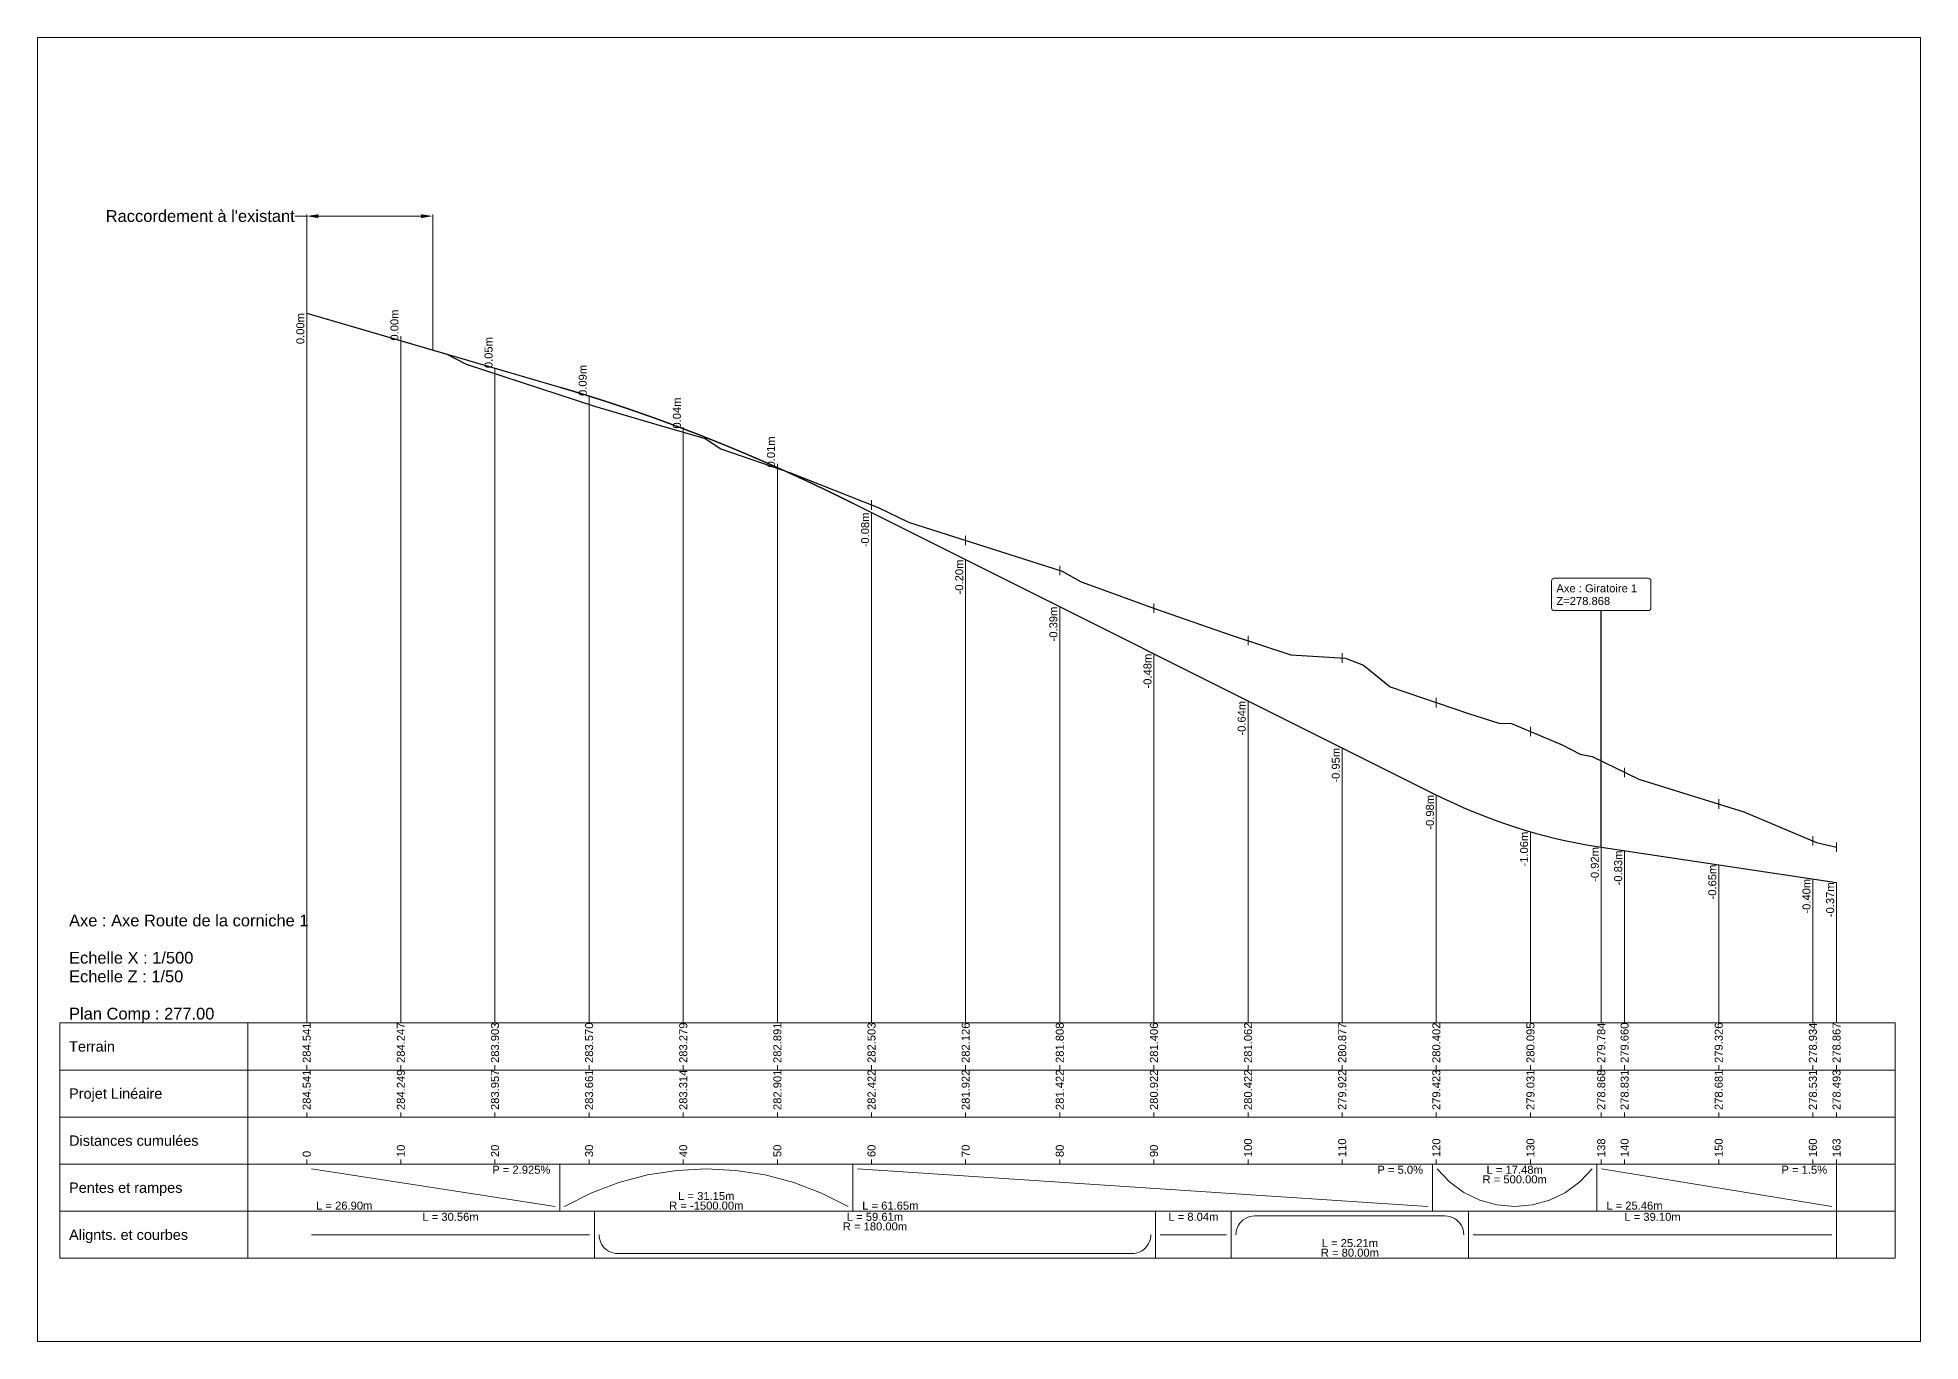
# Model space of a CAD drawing. Extents: x -67 to 3544, y -51 to 656.
# Drawn here: x 2783 to 2983, y 12.5 to 151 of the extents above; entities that cross this region are included whole.
import ezdxf
from ezdxf.enums import TextEntityAlignment as Align

# ---------------------------------------------------------------- set-up
doc = ezdxf.new("R2010")
doc.units = 0
doc.header["$PDSIZE"] = -0.00032
doc.layers.get('0').update_dxf_attribs({"lineweight": 0})
for name, color, linetype, lineweight in [('Route - Axe Route de la corniche 1 - PL - Cartouche', 7, 'Continuous', 0), ('Route - Axe Route de la corniche 1 - PL - Cotation', 7, 'Continuous', 0), ('Route - Axe Route de la corniche 1 - PL - Habillage - Intersection d’axes', 7, 'Continuous', 0), ('Route - Axe Route de la corniche 1 - PL - Projet Linéaire', 7, 'Continuous', 0), ('Route - Axe Route de la corniche 1 - PL - Terrain', 3, 'Continuous', 0)]:
    doc.layers.add(name, color=color, linetype=linetype, lineweight=lineweight)
doc.styles.add('CoteHor', font='arial.ttf', dxfattribs={"height": 0.0022})
doc.styles.add('CoteHorA', font='arial.ttf', dxfattribs={"height": 0.0022})
doc.styles.add('CoteHorB', font='arial.ttf', dxfattribs={"height": 0.0022})
doc.styles.add('CoteHorC', font='arial.ttf', dxfattribs={"height": 0.0022})
doc.styles.add('CoteHorD', font='arial.ttf', dxfattribs={"height": 0.0022})
doc.styles.add('CoteTitre', font='arial.ttf', dxfattribs={"height": 0.0017})
doc.styles.add('CoteTitreA', font='arial.ttf', dxfattribs={"height": 0.0017})
doc.styles.add('CoteVert', font='arial.ttf', dxfattribs={"height": 0.0017})
doc.styles.add('CoteVertA', font='arial.ttf', dxfattribs={"height": 0.0017})
doc.styles.add('CoteVertB', font='arial.ttf', dxfattribs={"height": 0.0017})
doc.styles.add('Etiquette', font='arial.ttf', dxfattribs={"height": 0.5})
doc.styles.add('ProfilCartouche', font='arial.ttf', dxfattribs={"height": 0.0025})
doc.styles.get("Standard").update_dxf_attribs({"font": 'arial.ttf', "height": 2.5})
doc.dimstyles.get("Standard").update_dxf_attribs({"dimtxt": 0.18, "dimasz": 0.18, "dimexe": 0.18, "dimexo": 0.0625, "dimgap": 0.09, "dimtad": 0, "dimtih": 1, "dimtoh": 1, "dimdec": 4, "dimzin": 0, "dimdsep": 46, "dimtxsty": 'Standard', "dimcen": 0.09, "dimadec": 0, "dimazin": 0, "dimtfac": 1, "dimtdec": 4, "dimtofl": 0, "dimtmove": 0, "dimatfit": 3, "dimfxl": 1, "dimtolj": 1, "dimtzin": 0, "dimarcsym": 0})

# ---------------------------------------------------------------- blocks, each defined once
blk = doc.blocks.new('*D4')
at = {"transparency": 16777216}
for p, q in [((2811.54, 132.02), (2810.29, 132.02)), ((2811.54, 121.78), (2811.54, 132.2)), ((2823.69, 132.02), (2812.79, 132.02)), ((2824.94, 117.86), (2824.94, 132.2))]:
    blk.add_line(p, q, dxfattribs=at)
for points in [[(2812.79, 132.22), (2812.79, 131.81), (2811.54, 132.02)], [(2823.69, 132.22), (2823.69, 131.81), (2824.94, 132.02)]]:
    blk.add_solid(points, dxfattribs=at)
at = {"layer": 'Defpoints', "color": 0, "transparency": 16777216}
for p in [(2811.54, 132.02), (2811.54, 121.72), (2824.94, 117.8)]:
    blk.add_point(p, dxfattribs=at)
at = {"transparency": 16777216, "insert": (2800.23, 132.02), "char_height": 1.253, "attachment_point": 5}
blk.add_mtext("\\A1;Raccordement à l'existant", dxfattribs=at)

msp = doc.modelspace()

# ---------------------------------------------------------------- linework, layer by layer
at = {"color": 7, "linetype": 'Continuous'}
for p, q in [((2811.54125, 120.71854), (2811.54125, 121.71854)), ((2785.2994, 21.30366), (2785.2994, 46.30366))]:
    msp.add_line(p, q, dxfattribs=at)
msp.add_lwpolyline([(2982.9607, 150.9779), (2782.9607, 150.9779), (2782.9607, 12.4779), (2982.9607, 12.4779)], close=True)
at = {"flags": 128}
msp.add_lwpolyline([(2980.2994, 46.30366), (2980.2994, 21.30366)], dxfattribs=at)
at = {"layer": 'Route - Axe Route de la corniche 1 - PL - Cotation', "color": 7, "linetype": 'Continuous'}
for p, q in [((2811.54125, 46.30366), (2811.54125, 122.21854)), ((2821.54125, 46.30366), (2821.54125, 119.27626)), ((2831.54125, 46.30366), (2831.54125, 115.86892)), ((2841.54125, 46.30366), (2841.54125, 112.91181)), ((2851.54125, 46.30366), (2851.54125, 109.59345)), ((2861.54125, 46.30366), (2861.54125, 105.71144)), ((2871.54125, 100.82872), (2871.54125, 101.82873)), ((2871.54125, 46.30366), (2871.54125, 100.52793)), ((2881.54125, 97.06697), (2881.54125, 98.06697)), ((2881.54125, 46.30366), (2881.54125, 95.52793)), ((2891.54125, 93.88315), (2891.54125, 94.88315)), ((2891.54125, 46.30366), (2891.54125, 90.52793)), ((2901.54125, 89.86771), (2901.54125, 90.86771)), ((2911.54125, 86.42061), (2911.54125, 87.42061)), ((2901.54125, 46.30366), (2901.54125, 85.52793)), ((2921.54125, 84.57081), (2921.54125, 85.57081)), ((2911.54125, 46.30366), (2911.54125, 80.52793)), ((2931.54125, 79.82833), (2931.54125, 80.82833)), ((2941.54125, 76.7569), (2941.54125, 77.7569)), ((2921.54125, 46.30366), (2921.54125, 75.52793)), ((2949.05755, 73.64331), (2949.05755, 74.64331)), ((2951.54125, 72.39881), (2951.54125, 73.39881)), ((2931.54125, 46.30366), (2931.54125, 70.52961)), ((2961.54125, 69.0657), (2961.54125, 70.0657)), ((2941.54125, 46.30366), (2941.54125, 66.61442)), ((2971.54125, 65.14725), (2971.54125, 66.14725)), ((2949.05755, 46.30366), (2949.05755, 64.98812)), ((2951.54125, 46.30366), (2951.54125, 64.61556)), ((2974.05755, 64.47346), (2974.05755, 65.47346)), ((2961.54125, 46.30366), (2961.54125, 63.11556)), ((2971.54125, 46.30366), (2971.54125, 61.61556)), ((2974.05755, 46.30366), (2974.05755, 61.23812)), ((2980.2994, 46.30366), (2785.2994, 46.30366)), ((2805.2994, 46.30366), (2805.2994, 21.30366)), ((2980.2994, 41.30366), (2785.2994, 41.30366)), ((2980.2994, 36.30366), (2785.2994, 36.30366)), ((2980.2994, 31.30366), (2785.2994, 31.30366)), ((2811.54125, 31.80366), (2811.54125, 31.30366)), ((2837.92838, 26.80366), (2812.04125, 30.80366)), ((2821.54125, 31.80366), (2821.54125, 31.30366)), ((2831.54125, 31.80366), (2831.54125, 31.30366)), ((2838.42838, 31.30366), (2838.42838, 26.30366)), ((2841.54125, 31.80366), (2841.54125, 31.30366)), ((2844.68707, 29.34275), (2847.73258, 30.15144)), ((2847.73258, 30.15144), (2850.84549, 30.64017)), ((2850.84549, 30.64017), (2853.9923, 30.80366)), ((2851.54125, 31.80366), (2851.54125, 31.30366)), ((2853.9923, 30.80366), (2857.1391, 30.64017)), ((2857.1391, 30.64017), (2860.25202, 30.15144)), ((2860.25202, 30.15144), (2863.29753, 29.34275)), ((2861.54125, 31.80366), (2861.54125, 31.30366)), ((2869.55621, 31.30366), (2869.55621, 26.30366)), ((2930.63243, 26.80366), (2870.05621, 30.80366)), ((2871.54125, 31.80366), (2871.54125, 31.30366)), ((2881.54125, 31.80366), (2881.54125, 31.30366)), ((2891.54125, 31.80366), (2891.54125, 31.30366)), ((2901.54125, 31.80366), (2901.54125, 31.30366)), ((2911.54125, 31.80366), (2911.54125, 31.30366)), ((2921.54125, 31.80366), (2921.54125, 31.30366)), ((2931.13243, 31.30366), (2931.13243, 26.30366)), ((2931.54125, 31.80366), (2931.54125, 31.30366)), ((2931.63243, 30.80366), (2932.93181, 29.42798)), ((2941.54125, 31.80366), (2941.54125, 31.30366)), ((2946.80272, 29.42798), (2948.10209, 30.80366)), ((2948.60209, 31.30366), (2948.60209, 26.30366)), ((2949.05755, 31.80366), (2949.05755, 31.30366)), ((2973.55755, 26.80366), (2949.10209, 30.80366)), ((2951.54125, 31.80366), (2951.54125, 31.30366)), ((2961.54125, 31.80366), (2961.54125, 31.30366)), ((2971.54125, 31.80366), (2971.54125, 31.30366)), ((2974.05755, 31.80366), (2974.05755, 21.30366)), ((2838.92838, 26.80366), (2841.74177, 28.22281)), ((2841.74177, 28.22281), (2844.68707, 29.34275)), ((2863.29753, 29.34275), (2866.24283, 28.22281)), ((2866.24283, 28.22281), (2869.05621, 26.80366)), ((2932.93181, 29.42798), (2934.45744, 28.30848)), ((2934.45744, 28.30848), (2936.15958, 27.48168)), ((2943.57494, 27.48168), (2945.27708, 28.30848)), ((2945.27708, 28.30848), (2946.80272, 29.42798)), ((2980.2994, 26.30366), (2785.2994, 26.30366)), ((2842.10081, 26.30366), (2842.10081, 21.30366)), ((2901.71549, 26.30366), (2901.71549, 21.30366)), ((2909.75507, 26.30366), (2909.75507, 21.30366)), ((2934.96228, 26.30366), (2934.96228, 21.30366)), ((2936.15958, 27.48168), (2937.98268, 26.97456)), ((2937.98268, 26.97456), (2939.86726, 26.80366)), ((2939.86726, 26.80366), (2941.75184, 26.97456)), ((2941.75184, 26.97456), (2943.57494, 27.48168)), ((2910.25507, 23.80366), (2910.27218, 24.06471)), ((2910.27218, 24.06471), (2910.32322, 24.3213)), ((2910.32322, 24.3213), (2910.40731, 24.56903)), ((2910.40731, 24.56903), (2910.52302, 24.80366)), ((2910.52302, 24.80366), (2910.66836, 25.02118)), ((2910.66836, 25.02118), (2910.84085, 25.21787)), ((2910.84085, 25.21787), (2911.03754, 25.39037)), ((2911.03754, 25.39037), (2911.25507, 25.53571)), ((2911.25507, 25.53571), (2911.4897, 25.65142)), ((2911.4897, 25.65142), (2911.73743, 25.73551)), ((2911.73743, 25.73551), (2911.99402, 25.78655)), ((2911.99402, 25.78655), (2912.25507, 25.80366)), ((2912.25507, 25.80366), (2932.46228, 25.80366)), ((2932.72333, 25.78655), (2932.46228, 25.80366)), ((2932.97991, 25.73551), (2932.72333, 25.78655)), ((2933.22764, 25.65142), (2932.97991, 25.73551)), ((2933.46228, 25.53571), (2933.22764, 25.65142)), ((2933.6798, 25.39037), (2933.46228, 25.53571)), ((2933.87649, 25.21787), (2933.6798, 25.39037)), ((2934.04898, 25.02118), (2933.87649, 25.21787)), ((2934.19433, 24.80366), (2934.04898, 25.02118)), ((2934.31004, 24.56903), (2934.19433, 24.80366)), ((2934.39413, 24.3213), (2934.31004, 24.56903)), ((2934.44517, 24.06471), (2934.39413, 24.3213)), ((2934.46228, 23.80366), (2934.44517, 24.06471)), ((2841.60081, 23.80366), (2812.04125, 23.80366)), ((2842.60081, 23.80366), (2842.61792, 23.54261)), ((2842.61792, 23.54261), (2842.66896, 23.28602)), ((2842.66896, 23.28602), (2842.75305, 23.03829)), ((2842.75305, 23.03829), (2842.86876, 22.80366)), ((2842.86876, 22.80366), (2843.0141, 22.58614)), ((2843.0141, 22.58614), (2843.18659, 22.38945)), ((2843.18659, 22.38945), (2843.38328, 22.21695)), ((2843.38328, 22.21695), (2843.60081, 22.07161)), ((2843.60081, 22.07161), (2843.83544, 21.9559)), ((2900.21549, 22.07161), (2899.98086, 21.9559)), ((2900.43302, 22.21695), (2900.21549, 22.07161)), ((2900.62971, 22.38945), (2900.43302, 22.21695)), ((2900.8022, 22.58614), (2900.62971, 22.38945)), ((2900.94754, 22.80366), (2900.8022, 22.58614)), ((2901.06325, 23.03829), (2900.94754, 22.80366)), ((2901.14734, 23.28602), (2901.06325, 23.03829)), ((2901.19838, 23.54261), (2901.14734, 23.28602)), ((2901.21549, 23.80366), (2901.19838, 23.54261)), ((2909.25507, 23.80366), (2902.21549, 23.80366)), ((2973.55755, 23.80366), (2935.46228, 23.80366)), ((2980.2994, 21.30366), (2785.2994, 21.30366)), ((2843.83544, 21.9559), (2844.08317, 21.87181)), ((2844.08317, 21.87181), (2844.33975, 21.82077)), ((2844.33975, 21.82077), (2844.60081, 21.80366)), ((2844.60081, 21.80366), (2899.21549, 21.80366)), ((2899.47655, 21.82077), (2899.21549, 21.80366)), ((2899.73313, 21.87181), (2899.47655, 21.82077)), ((2899.98086, 21.9559), (2899.73313, 21.87181))]:
    msp.add_line(p, q, dxfattribs=at)
at = {"layer": 'Route - Axe Route de la corniche 1 - PL - Cotation', "color": 114, "linetype": 'Continuous'}
for p, q in [((2811.54125, 41.80366), (2811.54125, 41.30366)), ((2821.54125, 41.80366), (2821.54125, 41.30366)), ((2831.54125, 41.80366), (2831.54125, 41.30366)), ((2841.54125, 41.80366), (2841.54125, 41.30366)), ((2851.54125, 41.80366), (2851.54125, 41.30366)), ((2861.54125, 41.80366), (2861.54125, 41.30366)), ((2871.54125, 41.80366), (2871.54125, 41.30366)), ((2881.54125, 41.80366), (2881.54125, 41.30366)), ((2891.54125, 41.80366), (2891.54125, 41.30366)), ((2901.54125, 41.80366), (2901.54125, 41.30366)), ((2911.54125, 41.80366), (2911.54125, 41.30366)), ((2921.54125, 41.80366), (2921.54125, 41.30366)), ((2931.54125, 41.80366), (2931.54125, 41.30366)), ((2941.54125, 41.80366), (2941.54125, 41.30366)), ((2949.05755, 41.80366), (2949.05755, 41.30366)), ((2951.54125, 41.80366), (2951.54125, 41.30366)), ((2961.54125, 41.80366), (2961.54125, 41.30366)), ((2971.54125, 41.80366), (2971.54125, 41.30366)), ((2974.05755, 41.80366), (2974.05755, 41.30366))]:
    msp.add_line(p, q, dxfattribs=at)
at = {"layer": 'Route - Axe Route de la corniche 1 - PL - Cotation', "linetype": 'Continuous'}
for p, q in [((2811.54125, 36.80366), (2811.54125, 36.30366)), ((2821.54125, 36.80366), (2821.54125, 36.30366)), ((2831.54125, 36.80366), (2831.54125, 36.30366)), ((2841.54125, 36.80366), (2841.54125, 36.30366)), ((2851.54125, 36.80366), (2851.54125, 36.30366)), ((2861.54125, 36.80366), (2861.54125, 36.30366)), ((2871.54125, 36.80366), (2871.54125, 36.30366)), ((2881.54125, 36.80366), (2881.54125, 36.30366)), ((2891.54125, 36.80366), (2891.54125, 36.30366)), ((2901.54125, 36.80366), (2901.54125, 36.30366)), ((2911.54125, 36.80366), (2911.54125, 36.30366)), ((2921.54125, 36.80366), (2921.54125, 36.30366)), ((2931.54125, 36.80366), (2931.54125, 36.30366)), ((2941.54125, 36.80366), (2941.54125, 36.30366)), ((2949.05755, 36.80366), (2949.05755, 36.30366)), ((2951.54125, 36.80366), (2951.54125, 36.30366)), ((2961.54125, 36.80366), (2961.54125, 36.30366)), ((2971.54125, 36.80366), (2971.54125, 36.30366)), ((2974.05755, 36.80366), (2974.05755, 36.30366))]:
    msp.add_line(p, q, dxfattribs=at)
at = {"layer": 'Route - Axe Route de la corniche 1 - PL - Habillage - Intersection d’axes'}
for p, q in [((2943.77427, 93.25307), (2943.77427, 90.40206)), ((2954.05063, 93.54327), (2944.06448, 93.54327)), ((2954.34083, 90.40206), (2954.34083, 93.25307)), ((2944.06448, 90.11185), (2954.05063, 90.11185))]:
    msp.add_line(p, q, dxfattribs=at)
for centre, start, end in [((2944.06448, 93.25307), 90, 180), ((2954.05063, 93.25307), 0, 90), ((2944.06448, 90.40206), 180, 270), ((2954.05063, 90.40206), 270, 0)]:
    msp.add_arc(centre, 0.29021, start, end, dxfattribs=at)
at = {"layer": 'Route - Axe Route de la corniche 1 - PL - Projet Linéaire', "color": 1, "linetype": 'Continuous', "lineweight": 30}
msp.add_line((2948.60209, 65.05644), (2974.05755, 61.23812), dxfattribs=at)
at = {"layer": 'Route - Axe Route de la corniche 1 - PL - Projet Linéaire', "color": 1, "linetype": 'Continuous', "lineweight": 30, "flags": 128}
msp.add_lwpolyline([(2811.54125, 121.71854), (2838.42838, 113.85456), (2838.45861, 113.84572), (2838.48883, 113.83687), (2838.51906, 113.82801), (2838.54928, 113.81915), (2838.57951, 113.81028), (2838.60973, 113.80141), (2838.63996, 113.79253), (2838.67018, 113.78364), (2838.70041, 113.77475), (2838.73063, 113.76585), (2838.76086, 113.75695), (2838.79108, 113.74804), (2838.82131, 113.73912), (2838.85153, 113.7302), (2838.88176, 113.72127), (2838.91198, 113.71234), (2838.94221, 113.7034), (2838.97243, 113.69445), (2839.00266, 113.6855), (2839.03288, 113.67654), (2839.06311, 113.66757), (2839.09333, 113.6586), (2839.12356, 113.64962), (2839.15378, 113.64064), (2839.18401, 113.63165), (2839.21423, 113.62265), (2839.24446, 113.61365), (2839.27469, 113.60464), (2839.30491, 113.59563), (2839.33514, 113.58661), (2839.36536, 113.57758), (2839.39559, 113.56855), (2839.42581, 113.55951), (2839.45604, 113.55047), (2839.48627, 113.54142), (2839.51649, 113.53236), (2839.54672, 113.5233), (2839.57694, 113.51423), (2839.60717, 113.50516), (2839.6374, 113.49607), (2839.66762, 113.48699), (2839.69785, 113.47789), (2839.72807, 113.46879), (2839.7583, 113.45969), (2839.78853, 113.45058), (2839.81875, 113.44146), (2839.84898, 113.43233), (2839.87921, 113.42321), (2839.90943, 113.41407), (2839.93966, 113.40493), (2839.96989, 113.39578), (2840.00011, 113.38662), (2840.03034, 113.37746), (2840.06057, 113.3683), (2840.09079, 113.35913), (2840.12102, 113.34995), (2840.15125, 113.34076), (2840.18147, 113.33157), (2840.2117, 113.32237), (2840.24193, 113.31317), (2840.27215, 113.30396), (2840.30238, 113.29475), (2840.33261, 113.28552), (2840.36283, 113.2763), (2840.39306, 113.26706), (2840.42329, 113.25782), (2840.45351, 113.24858), (2840.48374, 113.23932), (2840.51397, 113.23007), (2840.5442, 113.2208), (2840.57442, 113.21153), (2840.60465, 113.20226), (2840.63488, 113.19297), (2840.6651, 113.18369), (2840.69533, 113.17439), (2840.72556, 113.16509), (2840.75579, 113.15578), (2840.78601, 113.14647), (2840.81624, 113.13715), (2840.84647, 113.12782), (2840.8767, 113.11849), (2840.90692, 113.10916), (2840.93715, 113.09981), (2840.96738, 113.09046), (2840.99761, 113.08111), (2841.02784, 113.07175), (2841.05806, 113.06238), (2841.08829, 113.053), (2841.11852, 113.04362), (2841.14875, 113.03424), (2841.17897, 113.02485), (2841.2092, 113.01545), (2841.23943, 113.00604), (2841.26966, 112.99663), (2841.29989, 112.98721), (2841.33011, 112.97779), (2841.36034, 112.96836), (2841.39057, 112.95893), (2841.4208, 112.94949), (2841.45103, 112.94004), (2841.48126, 112.93058), (2841.51148, 112.92113), (2841.54171, 112.91166), (2841.57194, 112.90219), (2841.60217, 112.89271), (2841.6324, 112.88323), (2841.66263, 112.87374), (2841.69286, 112.86424), (2841.72308, 112.85474), (2841.75331, 112.84523), (2841.78354, 112.83572), (2841.81377, 112.82619), (2841.844, 112.81667), (2841.87423, 112.80714), (2841.90446, 112.7976), (2841.93469, 112.78805), (2841.96491, 112.7785), (2841.99514, 112.76894), (2842.02537, 112.75938), (2842.0556, 112.74981), (2842.08583, 112.74024), (2842.11606, 112.73065), (2842.14629, 112.72107), (2842.17652, 112.71147), (2842.20675, 112.70187), (2842.23698, 112.69227), (2842.26721, 112.68266), (2842.29744, 112.67304), (2842.32766, 112.66341), (2842.35789, 112.65378), (2842.38812, 112.64415), (2842.41835, 112.6345), (2842.44858, 112.62485), (2842.47881, 112.6152), (2842.50904, 112.60554), (2842.53927, 112.59587), (2842.5695, 112.5862), (2842.59973, 112.57652), (2842.62996, 112.56683), (2842.66019, 112.55714), (2842.69042, 112.54744), (2842.72065, 112.53774), (2842.75088, 112.52803), (2842.78111, 112.51832), (2842.81134, 112.50859), (2842.84157, 112.49887), (2842.8718, 112.48913), (2842.90203, 112.47939), (2842.93226, 112.46964), (2842.96249, 112.45989), (2842.99272, 112.45013), (2843.02295, 112.44037), (2843.05318, 112.4306), (2843.08341, 112.42082), (2843.11364, 112.41104), (2843.14387, 112.40125), (2843.1741, 112.39145), (2843.20433, 112.38165), (2843.23457, 112.37184), (2843.2648, 112.36203), (2843.29503, 112.35221), (2843.32526, 112.34239), (2843.35549, 112.33255), (2843.38572, 112.32272), (2843.41595, 112.31287), (2843.44618, 112.30302), (2843.47641, 112.29316), (2843.50664, 112.2833), (2843.53687, 112.27343), (2843.5671, 112.26356), (2843.59734, 112.25368), (2843.62757, 112.24379), (2843.6578, 112.2339), (2843.68803, 112.224), (2843.71826, 112.21409), (2843.74849, 112.20418), (2843.77872, 112.19427), (2843.80895, 112.18434), (2843.83919, 112.17441), (2843.86942, 112.16448), (2843.89965, 112.15454), (2843.92988, 112.14459), (2843.96011, 112.13463), (2843.99034, 112.12467), (2844.02057, 112.11471), (2844.05081, 112.10473), (2844.08104, 112.09476), (2844.11127, 112.08477), (2844.1415, 112.07478), (2844.17173, 112.06479), (2844.20197, 112.05478), (2844.2322, 112.04477), (2844.26243, 112.03476), (2844.29266, 112.02474), (2844.32289, 112.01471), (2844.35312, 112.00468), (2844.38336, 111.99464), (2844.41359, 111.98459), (2844.44382, 111.97454), (2844.47405, 111.96448), (2844.50429, 111.95442), (2844.53452, 111.94435), (2844.56475, 111.93427), (2844.59498, 111.92419), (2844.62522, 111.9141), (2844.65545, 111.90401), (2844.68568, 111.89391), (2844.71591, 111.8838), (2844.74615, 111.87369), (2844.77638, 111.86357), (2844.80661, 111.85344), (2844.83684, 111.84331), (2844.86708, 111.83317), (2844.89731, 111.82303), (2844.92754, 111.81288), (2844.95777, 111.80273), (2844.98801, 111.79256), (2845.01824, 111.7824), (2845.04847, 111.77222), (2845.07871, 111.76204), (2845.10894, 111.75186), (2845.13917, 111.74166), (2845.16941, 111.73147), (2845.19964, 111.72126), (2845.22987, 111.71105), (2845.26011, 111.70084), (2845.29034, 111.69061), (2845.32057, 111.68038), (2845.35081, 111.67015), (2845.38104, 111.65991), (2845.41127, 111.64966), (2845.44151, 111.63941), (2845.47174, 111.62915), (2845.50197, 111.61888), (2845.53221, 111.60861), (2845.56244, 111.59833), (2845.59267, 111.58805), (2845.62291, 111.57776), (2845.65314, 111.56746), (2845.68338, 111.55716), (2845.71361, 111.54685), (2845.74384, 111.53654), (2845.77408, 111.52622), (2845.80431, 111.51589), (2845.83455, 111.50556), (2845.86478, 111.49522), (2845.89501, 111.48488), (2845.92525, 111.47452), (2845.95548, 111.46417), (2845.98572, 111.45381), (2846.01595, 111.44343), (2846.04619, 111.43306), (2846.07642, 111.42268), (2846.10665, 111.41229), (2846.13689, 111.4019), (2846.16712, 111.3915), (2846.19736, 111.38109), (2846.22759, 111.37068), (2846.25783, 111.36026), (2846.28806, 111.34984), (2846.3183, 111.33941), (2846.34853, 111.32897), (2846.37877, 111.31853), (2846.409, 111.30808), (2846.43924, 111.29762), (2846.46947, 111.28716), (2846.49971, 111.2767), (2846.52994, 111.26622), (2846.56018, 111.25574), (2846.59041, 111.24526), (2846.62065, 111.23477), (2846.65088, 111.22427), (2846.68112, 111.21377), (2846.71135, 111.20326), (2846.74159, 111.19274), (2846.77182, 111.18222), (2846.80206, 111.17169), (2846.83229, 111.16115), (2846.86253, 111.15062), (2846.89276, 111.14007), (2846.923, 111.12952), (2846.95324, 111.11896), (2846.98347, 111.10839), (2847.01371, 111.09782), (2847.04394, 111.08724), (2847.07418, 111.07666), (2847.10441, 111.06607), (2847.13465, 111.05548), (2847.16489, 111.04488), (2847.19512, 111.03427), (2847.22536, 111.02366), (2847.25559, 111.01303), (2847.28583, 111.00241), (2847.31607, 110.99178), (2847.3463, 110.98114), (2847.37654, 110.97049), (2847.40678, 110.95984), (2847.43701, 110.94919), (2847.46725, 110.93853), (2847.49748, 110.92786), (2847.52772, 110.91718), (2847.55796, 110.9065), (2847.58819, 110.89581), (2847.61843, 110.88512), (2847.64867, 110.87442), (2847.6789, 110.86372), (2847.70914, 110.85301), (2847.73938, 110.84229), (2847.76961, 110.83156), (2847.79985, 110.82083), (2847.83009, 110.8101), (2847.86032, 110.79936), (2847.89056, 110.78861), (2847.9208, 110.77785), (2847.95104, 110.76709), (2847.98127, 110.75633), (2848.01151, 110.74555), (2848.04175, 110.73478), (2848.07198, 110.72399), (2848.10222, 110.7132), (2848.13246, 110.7024), (2848.1627, 110.6916), (2848.19293, 110.68079), (2848.22317, 110.66998), (2848.25341, 110.65915), (2848.28365, 110.64833), (2848.31388, 110.63749), (2848.34412, 110.62665), (2848.37436, 110.61581), (2848.4046, 110.60496), (2848.43483, 110.5941), (2848.46507, 110.58323), (2848.49531, 110.57236), (2848.52555, 110.56149), (2848.55579, 110.5506), (2848.58602, 110.53972), (2848.61626, 110.52882), (2848.6465, 110.51792), (2848.67674, 110.50701), (2848.70698, 110.4961), (2848.73721, 110.48518), (2848.76745, 110.47426), (2848.79769, 110.46332), (2848.82793, 110.45239), (2848.85817, 110.44144), (2848.88841, 110.43049), (2848.91864, 110.41954), (2848.94888, 110.40858), (2848.97912, 110.39761), (2849.00936, 110.38663), (2849.0396, 110.37565), (2849.06984, 110.36467), (2849.10008, 110.35367), (2849.13031, 110.34268), (2849.16055, 110.33167), (2849.19079, 110.32066), (2849.22103, 110.30964), (2849.25127, 110.29862), (2849.28151, 110.28759), (2849.31175, 110.27656), (2849.34199, 110.26551), (2849.37223, 110.25447), (2849.40247, 110.24341), (2849.4327, 110.23235), (2849.46294, 110.22129), (2849.49318, 110.21021), (2849.52342, 110.19914), (2849.55366, 110.18805), (2849.5839, 110.17696), (2849.61414, 110.16587), (2849.64438, 110.15476), (2849.67462, 110.14366), (2849.70486, 110.13254), (2849.7351, 110.12142), (2849.76534, 110.11029), (2849.79558, 110.09916), (2849.82582, 110.08802), (2849.85606, 110.07687), (2849.8863, 110.06572), (2849.91654, 110.05457), (2849.94678, 110.0434), (2849.97702, 110.03223), (2850.00726, 110.02106), (2850.0375, 110.00987), (2850.06774, 109.99869), (2850.09798, 109.98749), (2850.12822, 109.97629), (2850.15846, 109.96509), (2850.1887, 109.95387), (2850.21894, 109.94265), (2850.24918, 109.93143), (2850.27942, 109.9202), (2850.30966, 109.90896), (2850.3399, 109.89772), (2850.37014, 109.88647), (2850.40038, 109.87521), (2850.43062, 109.86395), (2850.46086, 109.85268), (2850.4911, 109.84141), (2850.52135, 109.83013), (2850.55159, 109.81884), (2850.58183, 109.80755), (2850.61207, 109.79625), (2850.64231, 109.78495), (2850.67255, 109.77364), (2850.70279, 109.76232), (2850.73303, 109.751), (2850.76327, 109.73967), (2850.79351, 109.72834), (2850.82376, 109.717), (2850.854, 109.70565), (2850.88424, 109.6943), (2850.91448, 109.68294), (2850.94472, 109.67157), (2850.97496, 109.6602), (2851.0052, 109.64882), (2851.03545, 109.63744), (2851.06569, 109.62605), (2851.09593, 109.61465), (2851.12617, 109.60325), (2851.15641, 109.59184), (2851.18665, 109.58043), (2851.2169, 109.56901), (2851.24714, 109.55758), (2851.27738, 109.54615), (2851.30762, 109.53471), (2851.33786, 109.52326), (2851.36811, 109.51181), (2851.39835, 109.50036), (2851.42859, 109.48889), (2851.45883, 109.47742), (2851.48908, 109.46595), (2851.51932, 109.45447), (2851.54956, 109.44298), (2851.5798, 109.43149), (2851.61004, 109.41998), (2851.64029, 109.40848), (2851.67053, 109.39697), (2851.70077, 109.38545), (2851.73102, 109.37392), (2851.76126, 109.36239), (2851.7915, 109.35086), (2851.82174, 109.33931), (2851.85199, 109.32777), (2851.88223, 109.31621), (2851.91247, 109.30465), (2851.94272, 109.29308), (2851.97296, 109.28151), (2852.0032, 109.26993), (2852.03344, 109.25834), (2852.06369, 109.24675), (2852.09393, 109.23515), (2852.12417, 109.22355), (2852.15442, 109.21194), (2852.18466, 109.20032), (2852.2149, 109.1887), (2852.24515, 109.17707), (2852.27539, 109.16544), (2852.30563, 109.1538), (2852.33588, 109.14215), (2852.36612, 109.1305), (2852.39637, 109.11884), (2852.42661, 109.10717), (2852.45685, 109.0955), (2852.4871, 109.08383), (2852.51734, 109.07214), (2852.54758, 109.06045), (2852.57783, 109.04876), (2852.60807, 109.03706), (2852.63832, 109.02535), (2852.66856, 109.01363), (2852.6988, 109.00191), (2852.72905, 108.99019), (2852.75929, 108.97846), (2852.78954, 108.96672), (2852.81978, 108.95497), (2852.85003, 108.94322), (2852.88027, 108.93147), (2852.91052, 108.9197), (2852.94076, 108.90793), (2852.971, 108.89616), (2853.00125, 108.88438), (2853.03149, 108.87259), (2853.06174, 108.8608), (2853.09198, 108.849), (2853.12223, 108.83719), (2853.15247, 108.82538), (2853.18272, 108.81356), (2853.21296, 108.80174), (2853.24321, 108.78991), (2853.27345, 108.77807), (2853.3037, 108.76623), (2853.33394, 108.75438), (2853.36419, 108.74252), (2853.39443, 108.73066), (2853.42468, 108.7188), (2853.45492, 108.70692), (2853.48517, 108.69504), (2853.51541, 108.68316), (2853.54566, 108.67127), (2853.57591, 108.65937), (2853.60615, 108.64747), (2853.6364, 108.63556), (2853.66664, 108.62364), (2853.69689, 108.61172), (2853.72713, 108.59979), (2853.75738, 108.58786), (2853.78763, 108.57592), (2853.81787, 108.56397), (2853.84812, 108.55202), (2853.87836, 108.54006), (2853.90861, 108.52809), (2853.93886, 108.51612), (2853.9691, 108.50415), (2853.99935, 108.49216), (2854.02959, 108.48017), (2854.05984, 108.46818), (2854.09009, 108.45618), (2854.12033, 108.44417), (2854.15058, 108.43216), (2854.18083, 108.42014), (2854.21107, 108.40811), (2854.24132, 108.39608), (2854.27157, 108.38404), (2854.30181, 108.372), (2854.33206, 108.35994), (2854.36231, 108.34789), (2854.39255, 108.33583), (2854.4228, 108.32376), (2854.45305, 108.31168), (2854.48329, 108.2996), (2854.51354, 108.28751), (2854.54379, 108.27542), (2854.57404, 108.26332), (2854.60428, 108.25122), (2854.63453, 108.2391), (2854.66478, 108.22699), (2854.69502, 108.21486), (2854.72527, 108.20273), (2854.75552, 108.1906), (2854.78577, 108.17845), (2854.81601, 108.16631), (2854.84626, 108.15415), (2854.87651, 108.14199), (2854.90676, 108.12982), (2854.937, 108.11765), (2854.96725, 108.10547), (2854.9975, 108.09329), (2855.02775, 108.0811), (2855.058, 108.0689), (2855.08824, 108.0567), (2855.11849, 108.04449), (2855.14874, 108.03227), (2855.17899, 108.02005), (2855.20924, 108.00782), (2855.23948, 107.99559), (2855.26973, 107.98335), (2855.29998, 107.9711), (2855.33023, 107.95885), (2855.36048, 107.94659), (2855.39073, 107.93432), (2855.42097, 107.92205), (2855.45122, 107.90978), (2855.48147, 107.89749), (2855.51172, 107.8852), (2855.54197, 107.87291), (2855.57222, 107.86061), (2855.60247, 107.8483), (2855.63272, 107.83599), (2855.66296, 107.82367), (2855.69321, 107.81134), (2855.72346, 107.79901), (2855.75371, 107.78667), (2855.78396, 107.77433), (2855.81421, 107.76198), (2855.84446, 107.74962), (2855.87471, 107.73726), (2855.90496, 107.72489), (2855.93521, 107.71251), (2855.96546, 107.70013), (2855.99571, 107.68775), (2856.02595, 107.67535), (2856.0562, 107.66295), (2856.08645, 107.65055), (2856.1167, 107.63814), (2856.14695, 107.62572), (2856.1772, 107.6133), (2856.20745, 107.60087), (2856.2377, 107.58843), (2856.26795, 107.57599), (2856.2982, 107.56354), (2856.32845, 107.55109), (2856.3587, 107.53862), (2856.38895, 107.52616), (2856.4192, 107.51369), (2856.44945, 107.50121), (2856.4797, 107.48872), (2856.50995, 107.47623), (2856.5402, 107.46373), (2856.57045, 107.45123), (2856.6007, 107.43872), (2856.63095, 107.42621), (2856.66121, 107.41368), (2856.69146, 107.40116), (2856.72171, 107.38862), (2856.75196, 107.37608), (2856.78221, 107.36354), (2856.81246, 107.35098), (2856.84271, 107.33842), (2856.87296, 107.32586), (2856.90321, 107.31329), (2856.93346, 107.30071), (2856.96371, 107.28813), (2856.99396, 107.27554), (2857.02422, 107.26295), (2857.05447, 107.25034), (2857.08472, 107.23774), (2857.11497, 107.22512), (2857.14522, 107.2125), (2857.17547, 107.19988), (2857.20572, 107.18725), (2857.23598, 107.17461), (2857.26623, 107.16196), (2857.29648, 107.14931), (2857.32673, 107.13666), (2857.35698, 107.124), (2857.38723, 107.11133), (2857.41749, 107.09865), (2857.44774, 107.08597), (2857.47799, 107.07328), (2857.50824, 107.06059), (2857.53849, 107.04789), (2857.56875, 107.03519), (2857.599, 107.02248), (2857.62925, 107.00976), (2857.6595, 106.99703), (2857.68975, 106.9843), (2857.72001, 106.97157), (2857.75026, 106.95883), (2857.78051, 106.94608), (2857.81076, 106.93332), (2857.84102, 106.92056), (2857.87127, 106.9078), (2857.90152, 106.89502), (2857.93177, 106.88225), (2857.96203, 106.86946), (2857.99228, 106.85667), (2858.02253, 106.84387), (2858.05279, 106.83107), (2858.08304, 106.81826), (2858.11329, 106.80544), (2858.14354, 106.79262), (2858.1738, 106.77979), (2858.20405, 106.76696), (2858.2343, 106.75412), (2858.26456, 106.74127), (2858.29481, 106.72842), (2858.32506, 106.71556), (2858.35532, 106.7027), (2858.38557, 106.68983), (2858.41582, 106.67695), (2858.44608, 106.66407), (2858.47633, 106.65118), (2858.50658, 106.63828), (2858.53684, 106.62538), (2858.56709, 106.61248), (2858.59735, 106.59956), (2858.6276, 106.58664), (2858.65785, 106.57372), (2858.68811, 106.56078), (2858.71836, 106.54785), (2858.74862, 106.5349), (2858.77887, 106.52195), (2858.80912, 106.509), (2858.83938, 106.49603), (2858.86963, 106.48306), (2858.89989, 106.47009), (2858.93014, 106.45711), (2858.9604, 106.44412), (2858.99065, 106.43113), (2859.02091, 106.41813), (2859.05116, 106.40512), (2859.08141, 106.39211), (2859.11167, 106.37909), (2859.14192, 106.36607), (2859.17218, 106.35304), (2859.20243, 106.34), (2859.23269, 106.32696), (2859.26294, 106.31391), (2859.2932, 106.30086), (2859.32345, 106.2878), (2859.35371, 106.27473), (2859.38396, 106.26166), (2859.41422, 106.24858), (2859.44447, 106.2355), (2859.47473, 106.2224), (2859.50499, 106.20931), (2859.53524, 106.1962), (2859.5655, 106.18309), (2859.59575, 106.16998), (2859.62601, 106.15686), (2859.65626, 106.14373), (2859.68652, 106.1306), (2859.71677, 106.11746), (2859.74703, 106.10431), (2859.77729, 106.09116), (2859.80754, 106.078), (2859.8378, 106.06483), (2859.86805, 106.05166), (2859.89831, 106.03849), (2859.92857, 106.0253), (2859.95882, 106.01211), (2859.98908, 105.99892), (2860.01933, 105.98572), (2860.04959, 105.97251), (2860.07985, 105.9593), (2860.1101, 105.94608), (2860.14036, 105.93285), (2860.17062, 105.91962), (2860.20087, 105.90638), (2860.23113, 105.89313), (2860.26139, 105.87988), (2860.29164, 105.86663), (2860.3219, 105.85337), (2860.35216, 105.8401), (2860.38241, 105.82682), (2860.41267, 105.81354), (2860.44293, 105.80025), (2860.47319, 105.78696), (2860.50344, 105.77366), (2860.5337, 105.76036), (2860.56396, 105.74704), (2860.59421, 105.73373), (2860.62447, 105.7204), (2860.65473, 105.70707), (2860.68499, 105.69374), (2860.71524, 105.68039), (2860.7455, 105.66704), (2860.77576, 105.65369), (2860.80602, 105.64033), (2860.83627, 105.62696), (2860.86653, 105.61359), (2860.89679, 105.60021), (2860.92705, 105.58682), (2860.95731, 105.57343), (2860.98756, 105.56004), (2861.01782, 105.54663), (2861.04808, 105.53322), (2861.07834, 105.51981), (2861.1086, 105.50638), (2861.13886, 105.49296), (2861.16911, 105.47952), (2861.19937, 105.46608), (2861.22963, 105.45264), (2861.25989, 105.43918), (2861.29015, 105.42572), (2861.32041, 105.41226), (2861.35066, 105.39879), (2861.38092, 105.38531), (2861.41118, 105.37183), (2861.44144, 105.35834), (2861.4717, 105.34484), (2861.50196, 105.33134), (2861.53222, 105.31783), (2861.56248, 105.30432), (2861.59274, 105.2908), (2861.62299, 105.27727), (2861.65325, 105.26374), (2861.68351, 105.2502), (2861.71377, 105.23666), (2861.74403, 105.22311), (2861.77429, 105.20955), (2861.80455, 105.19599), (2861.83481, 105.18242), (2861.86507, 105.16884), (2861.89533, 105.15526), (2861.92559, 105.14167), (2861.95585, 105.12808), (2861.98611, 105.11448), (2862.01637, 105.10088), (2862.04663, 105.08726), (2862.07689, 105.07365), (2862.10715, 105.06002), (2862.13741, 105.04639), (2862.16767, 105.03275), (2862.19793, 105.01911), (2862.22819, 105.00546), (2862.25845, 104.99181), (2862.28871, 104.97815), (2862.31897, 104.96448), (2862.34923, 104.95081), (2862.37949, 104.93713), (2862.40975, 104.92344), (2862.44001, 104.90975), (2862.47027, 104.89605), (2862.50053, 104.88235), (2862.53079, 104.86864), (2862.56106, 104.85492), (2862.59132, 104.8412), (2862.62158, 104.82747), (2862.65184, 104.81374), (2862.6821, 104.8), (2862.71236, 104.78625), (2862.74262, 104.7725), (2862.77288, 104.75874), (2862.80314, 104.74497), (2862.83341, 104.7312), (2862.86367, 104.71742), (2862.89393, 104.70364), (2862.92419, 104.68985), (2862.95445, 104.67605), (2862.98471, 104.66225), (2863.01497, 104.64844), (2863.04524, 104.63463), (2863.0755, 104.62081), (2863.10576, 104.60698), (2863.13602, 104.59315), (2863.16628, 104.57931), (2863.19655, 104.56547), (2863.22681, 104.55162), (2863.25707, 104.53776), (2863.28733, 104.5239), (2863.31759, 104.51003), (2863.34786, 104.49615), (2863.37812, 104.48227), (2863.40838, 104.46838), (2863.43864, 104.45449), (2863.46891, 104.44059), (2863.49917, 104.42668), (2863.52943, 104.41277), (2863.55969, 104.39885), (2863.58996, 104.38492), (2863.62022, 104.37099), (2863.65048, 104.35706), (2863.68075, 104.34311), (2863.71101, 104.32917), (2863.74127, 104.31521), (2863.77153, 104.30125), (2863.8018, 104.28728), (2863.83206, 104.27331), (2863.86232, 104.25933), (2863.89259, 104.24534), (2863.92285, 104.23135), (2863.95311, 104.21735), (2863.98338, 104.20335), (2864.01364, 104.18934), (2864.0439, 104.17532), (2864.07417, 104.1613), (2864.10443, 104.14727), (2864.1347, 104.13323), (2864.16496, 104.11919), (2864.19522, 104.10515), (2864.22549, 104.09109), (2864.25575, 104.07703), (2864.28602, 104.06297), (2864.31628, 104.04889), (2864.34654, 104.03482), (2864.37681, 104.02073), (2864.40707, 104.00664), (2864.43734, 103.99255), (2864.4676, 103.97844), (2864.49787, 103.96434), (2864.52813, 103.95022), (2864.55839, 103.9361), (2864.58866, 103.92197), (2864.61892, 103.90784), (2864.64919, 103.8937), (2864.67945, 103.87955), (2864.70972, 103.8654), (2864.73998, 103.85125), (2864.77025, 103.83708), (2864.80051, 103.82291), (2864.83078, 103.80874), (2864.86104, 103.79455), (2864.89131, 103.78037), (2864.92157, 103.76617), (2864.95184, 103.75197), (2864.9821, 103.73776), (2865.01237, 103.72355), (2865.04263, 103.70933), (2865.0729, 103.69511), (2865.10317, 103.68088), (2865.13343, 103.66664), (2865.1637, 103.65239), (2865.19396, 103.63815), (2865.22423, 103.62389), (2865.25449, 103.60963), (2865.28476, 103.59536), (2865.31503, 103.58109), (2865.34529, 103.5668), (2865.37556, 103.55252), (2865.40582, 103.53823), (2865.43609, 103.52393), (2865.46636, 103.50962), (2865.49662, 103.49531), (2865.52689, 103.48099), (2865.55716, 103.46667), (2865.58742, 103.45234), (2865.61769, 103.43801), (2865.64796, 103.42367), (2865.67822, 103.40932), (2865.70849, 103.39496), (2865.73876, 103.3806), (2865.76902, 103.36624), (2865.79929, 103.35186), (2865.82956, 103.33749), (2865.85982, 103.3231), (2865.89009, 103.30871), (2865.92036, 103.29431), (2865.95063, 103.27991), (2865.98089, 103.2655), (2866.01116, 103.25109), (2866.04143, 103.23666), (2866.07169, 103.22224), (2866.10196, 103.2078), (2866.13223, 103.19336), (2866.1625, 103.17892), (2866.19276, 103.16447), (2866.22303, 103.15001), (2866.2533, 103.13554), (2866.28357, 103.12107), (2866.31384, 103.1066), (2866.3441, 103.09211), (2866.37437, 103.07762), (2866.40464, 103.06313), (2866.43491, 103.04863), (2866.46518, 103.03412), (2866.49544, 103.01961), (2866.52571, 103.00509), (2866.55598, 102.99056), (2866.58625, 102.97603), (2866.61652, 102.96149), (2866.64679, 102.94695), (2866.67705, 102.9324), (2866.70732, 102.91784), (2866.73759, 102.90328), (2866.76786, 102.88871), (2866.79813, 102.87414), (2866.8284, 102.85956), (2866.85867, 102.84497), (2866.88894, 102.83037), (2866.91921, 102.81578), (2866.94947, 102.80117), (2866.97974, 102.78656), (2867.01001, 102.77194), (2867.04028, 102.75732), (2867.07055, 102.74269), (2867.10082, 102.72805), (2867.13109, 102.71341), (2867.16136, 102.69876), (2867.19163, 102.6841), (2867.2219, 102.66944), (2867.25217, 102.65478), (2867.28244, 102.6401), (2867.31271, 102.62543), (2867.34298, 102.61074), (2867.37325, 102.59605), (2867.40352, 102.58135), (2867.43379, 102.56665), (2867.46406, 102.55194), (2867.49433, 102.53722), (2867.5246, 102.5225), (2867.55487, 102.50777), (2867.58514, 102.49304), (2867.61541, 102.4783), (2867.64568, 102.46355), (2867.67595, 102.4488), (2867.70622, 102.43404), (2867.73649, 102.41927), (2867.76676, 102.4045), (2867.79703, 102.38972), (2867.8273, 102.37494), (2867.85758, 102.36015), (2867.88785, 102.34536), (2867.91812, 102.33056), (2867.94839, 102.31575), (2867.97866, 102.30093), (2868.00893, 102.28611), (2868.0392, 102.27129), (2868.06947, 102.25645), (2868.09974, 102.24161), (2868.13002, 102.22677), (2868.16029, 102.21192), (2868.19056, 102.19706), (2868.22083, 102.1822), (2868.2511, 102.16733), (2868.28137, 102.15245), (2868.31165, 102.13757), (2868.34192, 102.12268), (2868.37219, 102.10779), (2868.40246, 102.09289), (2868.43273, 102.07798), (2868.46301, 102.06307), (2868.49328, 102.04815), (2868.52355, 102.03323), (2868.55382, 102.0183), (2868.58409, 102.00336), (2868.61437, 101.98842), (2868.64464, 101.97347), (2868.67491, 101.95851), (2868.70518, 101.94355), (2868.73546, 101.92858), (2868.76573, 101.91361), (2868.796, 101.89863), (2868.82628, 101.88364), (2868.85655, 101.86865), (2868.88682, 101.85365), (2868.91709, 101.83865), (2868.94737, 101.82364), (2868.97764, 101.80862), (2869.00791, 101.7936), (2869.03819, 101.77857), (2869.06846, 101.76353), (2869.09873, 101.74849), (2869.12901, 101.73345), (2869.15928, 101.71839), (2869.18955, 101.70333), (2869.21983, 101.68827), (2869.2501, 101.67319), (2869.28037, 101.65812), (2869.31065, 101.64303), (2869.34092, 101.62794), (2869.3712, 101.61284), (2869.40147, 101.59774), (2869.43174, 101.58263), (2869.46202, 101.56752), (2869.49229, 101.5524), (2869.52257, 101.53727), (2869.55284, 101.52214), (2869.55621, 101.52045), (2931.13243, 70.73234)], dxfattribs=at)
at = {"layer": 'Route - Axe Route de la corniche 1 - PL - Projet Linéaire', "color": 1, "linetype": 'Continuous', "lineweight": 30}
msp.add_ellipse((2956.10124, 5064.49403), major_axis=(0, -5000), ratio=0.100000001, start_param=6.233226913, end_param=6.268186433, dxfattribs=at)
at = {"layer": 'Route - Axe Route de la corniche 1 - PL - Terrain', "color": 114, "linetype": 'Continuous', "lineweight": 30, "flags": 128}
msp.add_lwpolyline([(2811.54125, 121.71854), (2826.41458, 117.36837), (2828.48867, 116.30366), (2842.10081, 111.81563), (2848.72466, 109.8688), (2853.85936, 108.40025), (2855.53948, 107.30366), (2862.91925, 104.73243), (2872.25358, 101.05093), (2875.46419, 99.50269), (2891.80988, 94.28495), (2893.82317, 93.15326), (2901.71549, 90.30488), (2909.75507, 87.50996), (2916.09948, 85.42695), (2921.91026, 85.04881), (2923.81303, 84.31907), (2926.63523, 82.00366), (2934.96228, 79.17884), (2938.19964, 78.14184), (2939.52661, 78.11068), (2944.89742, 75.8346), (2946.83437, 74.8706), (2948.1077, 74.61926), (2953.06717, 72.19257), (2964.21174, 68.72604), (2971.94216, 65.46495), (2974.05755, 64.97346)], dxfattribs=at)

# ---------------------------------------------------------------- texts
at = {"layer": 'Route - Axe Route de la corniche 1 - PL - Cartouche', "style": 'ProfilCartouche'}
for s, p in [('Axe : Axe Route de la corniche 1', (2786.2994, 57.18908)), ('Echelle X : 1/500', (2786.2994, 53.23074)), ('Echelle Z : 1/50', (2786.2994, 51.25158)), ('Plan Comp : 277.00', (2786.2994, 47.29324))]:
    msp.add_text(s, height=1.25, dxfattribs=at).set_placement(p, align=Align.MIDDLE_LEFT)
at = {"layer": 'Route - Axe Route de la corniche 1 - PL - Cotation', "color": 7, "style": 'CoteVertB'}
for s, p in [('0.00m', (2821.54125, 118.79373)), ('0.05m', (2831.54125, 115.86892)), ('0.09m', (2841.54125, 112.91181)), ('0.04m', (2851.54125, 109.44613)), ('0.01m', (2861.54125, 105.3138))]:
    msp.add_text(s, height=0.85, rotation=90, dxfattribs=at).set_placement(p, align=Align.BOTTOM_LEFT)
for s, p in [('0.00m', (2811.54125, 121.71854)), ('-0.08m', (2871.54125, 100.52793)), ('-0.20m', (2881.54125, 95.52793)), ('-0.39m', (2891.54125, 90.52793)), ('-0.48m', (2901.54125, 85.52793)), ('-0.64m', (2911.54125, 80.52793)), ('-0.95m', (2921.54125, 75.52793)), ('-0.98m', (2931.54125, 70.52961)), ('-1.06m', (2941.54125, 66.61442)), ('-0.92m', (2949.05755, 64.98812)), ('-0.83m', (2951.54125, 64.61556)), ('-0.65m', (2961.54125, 63.11556)), ('-0.40m', (2971.54125, 61.61556)), ('-0.37m', (2974.05755, 61.23812))]:
    msp.add_text(s, height=0.85, rotation=90, dxfattribs=at).set_placement(p, align=Align.BOTTOM_RIGHT)
at = {"layer": 'Route - Axe Route de la corniche 1 - PL - Cotation', "color": 114, "style": 'CoteVert'}
for s, p in [('284.541', (2811.54125, 42.05366)), ('284.247', (2821.54125, 42.05366)), ('283.903', (2831.54125, 42.05366)), ('283.570', (2841.54125, 42.05366)), ('283.279', (2851.54125, 42.05366)), ('282.891', (2861.54125, 42.05366)), ('282.503', (2871.54125, 42.05366)), ('282.126', (2881.54125, 42.05366)), ('281.808', (2891.54125, 42.05366)), ('281.406', (2901.54125, 42.05366)), ('281.062', (2911.54125, 42.05366)), ('280.877', (2921.54125, 42.05366)), ('280.402', (2931.54125, 42.05366)), ('280.095', (2941.54125, 42.05366)), ('279.784', (2949.05755, 42.05366)), ('279.660', (2951.54125, 42.05366)), ('279.326', (2961.54125, 42.05366)), ('278.934', (2971.54125, 42.05366)), ('278.867', (2974.05755, 42.05366))]:
    msp.add_text(s, height=0.85, rotation=90, dxfattribs=at).set_placement(p, align=Align.MIDDLE_LEFT)
at = {"layer": 'Route - Axe Route de la corniche 1 - PL - Cotation', "color": 114, "style": 'CoteHor'}
msp.add_text('Terrain', height=1.1, dxfattribs=at).set_placement((2786.2994, 43.80366), align=Align.MIDDLE_LEFT)
at = {"layer": 'Route - Axe Route de la corniche 1 - PL - Cotation', "style": 'CoteVertA'}
for s, p in [('284.541', (2811.54125, 37.05366)), ('284.249', (2821.54125, 37.05366)), ('283.957', (2831.54125, 37.05366)), ('283.661', (2841.54125, 37.05366)), ('283.314', (2851.54125, 37.05366)), ('282.901', (2861.54125, 37.05366)), ('282.422', (2871.54125, 37.05366)), ('281.922', (2881.54125, 37.05366)), ('281.422', (2891.54125, 37.05366)), ('280.922', (2901.54125, 37.05366)), ('280.422', (2911.54125, 37.05366)), ('279.922', (2921.54125, 37.05366)), ('279.423', (2931.54125, 37.05366)), ('279.031', (2941.54125, 37.05366)), ('278.868', (2949.05755, 37.05366)), ('278.831', (2951.54125, 37.05366)), ('278.681', (2961.54125, 37.05366)), ('278.531', (2971.54125, 37.05366)), ('278.493', (2974.05755, 37.05366))]:
    msp.add_text(s, height=0.85, rotation=90, dxfattribs=at).set_placement(p, align=Align.MIDDLE_LEFT)
at = {"layer": 'Route - Axe Route de la corniche 1 - PL - Cotation', "style": 'CoteHorA'}
msp.add_text('Projet Linéaire', height=1.1, dxfattribs=at).set_placement((2786.2994, 38.80366), align=Align.MIDDLE_LEFT)
at = {"layer": 'Route - Axe Route de la corniche 1 - PL - Cotation', "color": 7}
for s, style, p in [('Distances cumulées', 'CoteHorB', (2786.2994, 33.80366)), ('Pentes et rampes', 'CoteHorC', (2786.2994, 28.80366)), ('Alignts. et courbes', 'CoteHorD', (2786.2994, 23.80366))]:
    msp.add_text(s, height=1.1, dxfattribs=dict(at, style=style)).set_placement(p, align=Align.MIDDLE_LEFT)
at = {"layer": 'Route - Axe Route de la corniche 1 - PL - Cotation', "color": 7, "style": 'CoteVertA'}
for s, p in [('0', (2811.54125, 32.05366)), ('10', (2821.54125, 32.05366)), ('20', (2831.54125, 32.05366)), ('30', (2841.54125, 32.05366)), ('40', (2851.54125, 32.05366)), ('50', (2861.54125, 32.05366)), ('60', (2871.54125, 32.05366)), ('70', (2881.54125, 32.05366)), ('80', (2891.54125, 32.05366)), ('90', (2901.54125, 32.05366)), ('100', (2911.54125, 32.05366)), ('110', (2921.54125, 32.05366)), ('120', (2931.54125, 32.05366)), ('130', (2941.54125, 32.05366)), ('138', (2949.05755, 32.05366)), ('140', (2951.54125, 32.05366)), ('150', (2961.54125, 32.05366)), ('160', (2971.54125, 32.05366)), ('163', (2974.05755, 32.05366))]:
    msp.add_text(s, height=0.85, rotation=90, dxfattribs=at).set_placement(p, align=Align.MIDDLE_LEFT)
at = {"layer": 'Route - Axe Route de la corniche 1 - PL - Cotation', "color": 7, "style": 'CoteTitre'}
for s, p in [('P = 2.925%', (2837.42838, 31.13366)), ('P = 5.0%', (2930.13243, 31.13366)), ('P = 1.5%', (2973.05755, 31.13366))]:
    msp.add_text(s, height=0.85, dxfattribs=at).set_placement(p, align=Align.TOP_RIGHT)
at = {"layer": 'Route - Axe Route de la corniche 1 - PL - Cotation', "color": 7}
for s, style, p in [('R = 500.00m', 'CoteTitre', (2939.86726, 30.11366)), ('L = 17.48m', 'CoteTitre', (2939.86726, 31.13366)), ('L = 30.56m', 'CoteTitreA', (2826.82103, 26.13366)), ('L = 59.61m', 'CoteTitreA', (2871.90815, 26.13366)), ('L = 8.04m', 'CoteTitreA', (2905.73528, 26.13366)), ('L = 39.10m', 'CoteTitreA', (2954.50991, 26.13366)), ('R = 180.00m', 'CoteTitreA', (2871.90815, 25.11366))]:
    msp.add_text(s, height=0.85, dxfattribs=dict(at, style=style)).set_placement(p, align=Align.TOP_CENTER)
for s, style, p in [('L = 31.15m', 'CoteTitre', (2853.9923, 27.49366)), ('R = -1500.00m', 'CoteTitre', (2853.9923, 26.47366)), ('R = 80.00m', 'CoteTitreA', (2922.35867, 21.47366)), ('L = 25.21m', 'CoteTitreA', (2922.35867, 22.49366))]:
    msp.add_text(s, height=0.85, dxfattribs=dict(at, style=style)).set_placement(p, align=Align.CENTER)
at = {"layer": 'Route - Axe Route de la corniche 1 - PL - Cotation', "color": 7, "style": 'CoteTitre'}
for s, p in [('L = 26.90m', (2812.54125, 26.47366)), ('L = 61.65m', (2870.55621, 26.47366)), ('L = 25.46m', (2949.60209, 26.47366))]:
    msp.add_text(s, height=0.85, dxfattribs=at).set_placement(p)
at = {"layer": 'Route - Axe Route de la corniche 1 - PL - Habillage - Intersection d’axes', "style": 'Etiquette'}
for s, p in [('Axe : Giratoire 1', (2944.29844, 92.90269)), ('Z=278.868', (2944.29844, 91.55685))]:
    msp.add_text(s, height=0.85, dxfattribs=at).set_placement(p, align=Align.TOP_LEFT)

# ---------------------------------------------------------------- dimensions: what is measured, and where the dimension line sits
dim = msp.add_linear_dim(base=(2811.54125, 132.01606), p1=(2824.9356, 117.80094), p2=(2811.54125, 121.71854), text="Raccordement à l'existant", dimstyle='Standard', override={"dimtxt": 1.253, "dimasz": 1.25, "dimclrd": 256, "dimclre": 256, "dimclrt": 256, "dimlwd": 65535, "dimlwe": 65535})
dim.commit()
dim.dimension.update_dxf_attribs({"geometry": '*D4', "text_midpoint": (2800.23409, 132.01606)})

# ---------------------------------------------------------------- leaders
at = {"layer": 'Route - Axe Route de la corniche 1 - PL - Habillage - Intersection d’axes', "linetype": 'Continuous'}
msp.add_leader([(2949.05755, 64.98812), (2949.05755, 90.11185)], dimstyle='Standard', override={"dimasz": 0, "dimldrblk": 'None'}, dxfattribs=at)

doc.saveas('drawing.dxf')
